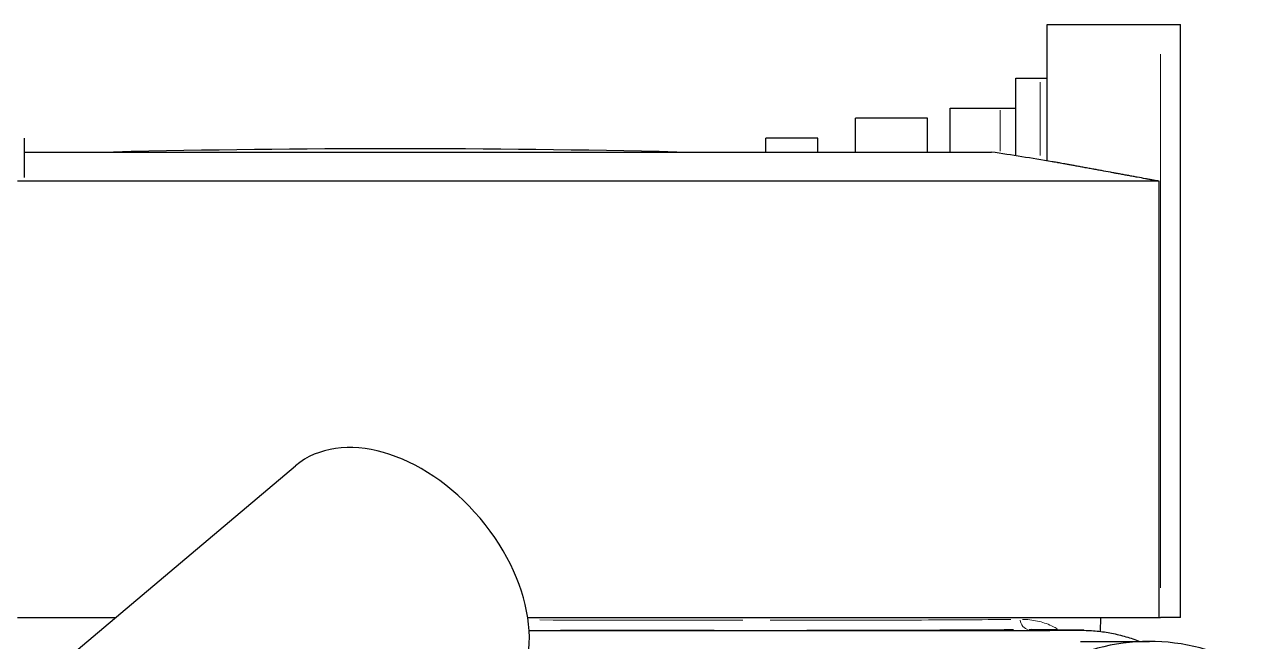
# Model space of a CAD drawing. Header units: millimetres. Extents: x 0 to 89100, y 0 to 63000.
# Drawn here: x 26218.4 to 26280.3, y 54245.3 to 54276.3 of the extents above; entities that cross this region are included whole.
import ezdxf

# ---------------------------------------------------------------- set-up
doc = ezdxf.new("R2010")
doc.units = ezdxf.units.MM
doc.header["$LTSCALE"] = 150
doc.layers.add('Visible', color=7, linetype='Continuous', lineweight=25)
doc.layers.add('Visible Narrow', color=7, linetype='Continuous', lineweight=18)

msp = doc.modelspace()

# ---------------------------------------------------------------- linework, layer by layer
at = {"layer": 'Visible'}
for p, q in [((26269.824, 54276.315), (26275.538, 54276.315)), ((26269.824, 54269.456), (26269.824, 54276.315)), ((26275.538, 54276.315), (26276.542, 54276.315)), ((26276.541, 54246.463), (26276.541, 54276.315)), ((26268.257, 54273.615), (26269.473, 54273.615)), ((26268.257, 54269.71), (26268.257, 54273.615)), ((26269.473, 54273.615), (26269.824, 54273.615)), ((26264.96, 54272.115), (26267.464, 54272.115)), ((26264.96, 54269.9), (26264.96, 54272.115)), ((26267.464, 54272.115), (26268.257, 54272.115)), ((26263.816, 54271.605), (26260.185, 54271.605)), ((26260.185, 54269.9), (26260.185, 54271.605)), ((26263.816, 54269.9), (26263.816, 54271.605)), ((26218.393, 54268.612), (26218.393, 54270.605)), ((26258.288, 54270.605), (26255.674, 54270.605)), ((26255.674, 54269.9), (26255.674, 54270.605)), ((26258.288, 54269.9), (26258.288, 54270.605)), ((26218.393, 54269.9), (26267.033, 54269.9)), ((26275.468, 54268.427), (26218.037, 54268.427)), ((26275.468, 54246.463), (26275.468, 54268.427)), ((26173.844, 54205.023), (26232.026, 54254.106)), ((26218.037, 54246.463), (26222.967, 54246.463)), ((26243.699, 54246.463), (26275.468, 54246.463)), ((26272.521, 54245.763), (26272.527, 54246.463)), ((26275.468, 54246.463), (26275.538, 54246.463)), ((26276.541, 54246.463), (26275.538, 54246.463)), ((26271.674, 54245.822), (26269.03, 54245.867)), ((26271.515, 54245.263), (26274.978, 54245.263))]:
    msp.add_line(p, q, dxfattribs=at)
for centre, radius, start, end in [((26237.033, 53670.067), 600, 88.64721, 91.35279), ((26237.033, 54072.163), 200, 80.48888, 81.37307)]:
    msp.add_arc(centre, radius, start, end, dxfattribs=at)
for centre, major_axis, ratio, start_param, end_param in [((26237.185, 54247.991), (-5.158, 6.115), 0.673411, 3.141593, 6.283185), ((26205.307, 54246.68), (-100, 0.443), 0.007519, 1.965649, 2.294422), ((26274.978, 54231.763), (0, 13.5), 0.861576, 5.807303, 7.609536)]:
    msp.add_ellipse(centre, major_axis=major_axis, ratio=ratio, start_param=start_param, end_param=end_param, dxfattribs=at)
for points, knots in [([(26275.468, 54268.427), (26275.443, 54268.432), (26275.417, 54268.437), (26275.391, 54268.442), (26275.365, 54268.447), (26275.338, 54268.452), (26275.311, 54268.457), (26275.284, 54268.462), (26275.256, 54268.467), (26275.228, 54268.472), (26275.2, 54268.477), (26275.171, 54268.483), (26275.142, 54268.488), (26275.113, 54268.493), (26275.083, 54268.499), (26275.053, 54268.504), (26275.023, 54268.51), (26274.993, 54268.516), (26274.962, 54268.521), (26274.901, 54268.533), (26274.837, 54268.544), (26274.773, 54268.556), (26274.643, 54268.58), (26274.507, 54268.605), (26274.367, 54268.631), (26274.297, 54268.644), (26274.225, 54268.657), (26274.153, 54268.67), (26274.08, 54268.684), (26274.007, 54268.697), (26273.933, 54268.711), (26273.858, 54268.725), (26273.783, 54268.738), (26273.707, 54268.752), (26273.669, 54268.759), (26273.631, 54268.766), (26273.593, 54268.773), (26273.555, 54268.78), (26273.517, 54268.787), (26273.478, 54268.795), (26273.44, 54268.802), (26273.402, 54268.809), (26273.363, 54268.816), (26273.344, 54268.819), (26273.325, 54268.823), (26273.305, 54268.826), (26273.286, 54268.83), (26273.267, 54268.833), (26273.248, 54268.837), (26273.228, 54268.841), (26273.209, 54268.844), (26273.19, 54268.848), (26273.171, 54268.851), (26273.152, 54268.855), (26273.132, 54268.858), (26273.094, 54268.865), (26273.056, 54268.872), (26273.017, 54268.879), (26272.864, 54268.908), (26272.712, 54268.936), (26272.564, 54268.963), (26272.489, 54268.977), (26272.416, 54268.99), (26272.343, 54269.004), (26272.307, 54269.01), (26272.271, 54269.017), (26272.235, 54269.024), (26272.2, 54269.03), (26272.164, 54269.037), (26272.129, 54269.043), (26272.086, 54269.051), (26272.043, 54269.059), (26272, 54269.067), (26271.958, 54269.075), (26271.916, 54269.082), (26271.874, 54269.09), (26271.791, 54269.105), (26271.711, 54269.12), (26271.632, 54269.134), (26271.593, 54269.142), (26271.554, 54269.149), (26271.516, 54269.156), (26271.478, 54269.163), (26271.441, 54269.17), (26271.404, 54269.176), (26271.367, 54269.183), (26271.331, 54269.19), (26271.295, 54269.196), (26271.26, 54269.203), (26271.225, 54269.209), (26271.191, 54269.215), (26271.156, 54269.222), (26271.123, 54269.228), (26271.09, 54269.234), (26271.057, 54269.24), (26271.025, 54269.246), (26270.993, 54269.251), (26270.961, 54269.257), (26270.93, 54269.263), (26270.9, 54269.268), (26270.87, 54269.274), (26270.84, 54269.279), (26270.812, 54269.284), (26270.754, 54269.295), (26270.699, 54269.305), (26270.646, 54269.314), (26270.594, 54269.323), (26270.544, 54269.332), (26270.497, 54269.341), (26270.466, 54269.346), (26270.436, 54269.352), (26270.407, 54269.357), (26270.393, 54269.359), (26270.379, 54269.362), (26270.365, 54269.364), (26270.351, 54269.367), (26270.337, 54269.369), (26270.324, 54269.371), (26270.271, 54269.381), (26270.222, 54269.389), (26270.177, 54269.397), (26270.142, 54269.403), (26270.111, 54269.408), (26270.081, 54269.413)], [0, 0, 0, 0, 0.11744, 0.11744, 0.11744, 0.234854, 0.234854, 0.234854, 0.352251, 0.352251, 0.352251, 0.4697, 0.4697, 0.4697, 0.58713, 0.58713, 0.58713, 0.704521, 0.704521, 0.704521, 0.93941, 0.93941, 0.93941, 1.409093, 1.409093, 1.409093, 1.64394, 1.64394, 1.64394, 1.878781, 1.878781, 1.878781, 2.113554, 2.113554, 2.113554, 2.230995, 2.230995, 2.230995, 2.348435, 2.348435, 2.348435, 2.465824, 2.465824, 2.465824, 2.524531, 2.524531, 2.524531, 2.583227, 2.583227, 2.583227, 2.641913, 2.641913, 2.641913, 2.700604, 2.700604, 2.700604, 2.817988, 2.817988, 2.817988, 3.287516, 3.287516, 3.287516, 3.522386, 3.522386, 3.522386, 3.639775, 3.639775, 3.639775, 3.757205, 3.757205, 3.757205, 3.901828, 3.901828, 3.901828, 4.046443, 4.046443, 4.046443, 4.33575, 4.33575, 4.33575, 4.48038, 4.48038, 4.48038, 4.625059, 4.625059, 4.625059, 4.769663, 4.769663, 4.769663, 4.914383, 4.914383, 4.914383, 5.059271, 5.059271, 5.059271, 5.204241, 5.204241, 5.204241, 5.349183, 5.349183, 5.349183, 5.49397, 5.49397, 5.49397, 5.783235, 5.783235, 5.783235, 6.072585, 6.072585, 6.072585, 6.262252, 6.262252, 6.262252, 6.357088, 6.357088, 6.357088, 6.451913, 6.451913, 6.451913, 6.831273, 6.831273, 6.831273, 7.122012, 7.122012, 7.122012, 7.122012]), ([(26271.515, 54245.823), (26271.763, 54245.823), (26272.009, 54245.813), (26272.254, 54245.791), (26272.377, 54245.78), (26272.499, 54245.766), (26272.621, 54245.75), (26272.743, 54245.733), (26272.864, 54245.714), (26272.984, 54245.692), (26273.105, 54245.67), (26273.226, 54245.645), (26273.345, 54245.618), (26273.466, 54245.59), (26273.585, 54245.56), (26273.704, 54245.526), (26273.823, 54245.493), (26273.941, 54245.457), (26274.059, 54245.419), (26274.177, 54245.38), (26274.294, 54245.338), (26274.41, 54245.294), (26274.437, 54245.284), (26274.463, 54245.274), (26274.49, 54245.263)], [0, 0, 0, 0, 0.992128, 0.992128, 0.992128, 1.48835, 1.48835, 1.48835, 1.984511, 1.984511, 1.984511, 2.481689, 2.481689, 2.481689, 2.980163, 2.980163, 2.980163, 3.479687, 3.479687, 3.479687, 3.979993, 3.979993, 3.979993, 4.095289, 4.095289, 4.095289, 4.095289])]:
    msp.add_open_spline(points, degree=3, knots=knots, dxfattribs=at)
msp.add_open_spline([(26269.03, 54245.867), (26269.03, 54245.867), (26269.03, 54245.867), (26269.03, 54245.867)], degree=3, dxfattribs=at)
at = {"layer": 'Visible Narrow'}
for p, q in [((26275.538, 54247.956), (26275.538, 54274.823)), ((26269.473, 54269.719), (26269.473, 54273.41)), ((26267.464, 54269.948), (26267.464, 54272.001)), ((26271.385, 54245.825), (26269.049, 54245.865))]:
    msp.add_line(p, q, dxfattribs=at)
for centre, major_axis, ratio, start_param, end_param in [((26237.033, 54246.639), (35.494, -0.159), 0.007624, 4.919007, 5.227686), ((26237.033, 54246.639), (35.494, -0.159), 0.007625, 5.272642, 5.773117), ((26237.031, 54246.134), (35.994, -0.159), 0.007519, 4.945747, 5.755912)]:
    msp.add_ellipse(centre, major_axis=major_axis, ratio=ratio, start_param=start_param, end_param=end_param, dxfattribs=at)
msp.add_open_spline([(26268.884, 54245.87), (26268.678, 54245.892), (26268.497, 54246.099), (26268.48, 54246.333)], degree=3, dxfattribs=at)
for points, knots in [([(26270.343, 54245.893), (26270.272, 54245.936), (26270.199, 54245.976), (26270.017, 54246.066), (26269.905, 54246.114), (26269.675, 54246.199), (26269.556, 54246.235), (26269.31, 54246.295), (26269.184, 54246.319), (26268.924, 54246.355), (26268.79, 54246.366), (26268.632, 54246.371), (26268.612, 54246.371), (26268.591, 54246.371)], [36.771391, 36.771391, 36.771391, 36.771391, 37.403274, 37.403274, 38.308837, 38.308837, 39.21399, 39.21399, 40.11767, 40.11767, 41.020942, 41.020942, 41.154382, 41.154382, 41.154382, 41.154382]), ([(26269.025, 54245.867), (26269, 54245.868), (26268.975, 54245.868), (26268.942, 54245.868), (26268.933, 54245.868), (26268.925, 54245.868)], [41.1600136, 41.1600136, 41.1600136, 41.1600136, 41.3271203, 41.3271203, 41.3853622, 41.3853622, 41.3853622, 41.3853622])]:
    msp.add_open_spline(points, degree=3, knots=knots, dxfattribs=at)

doc.saveas('drawing.dxf')
